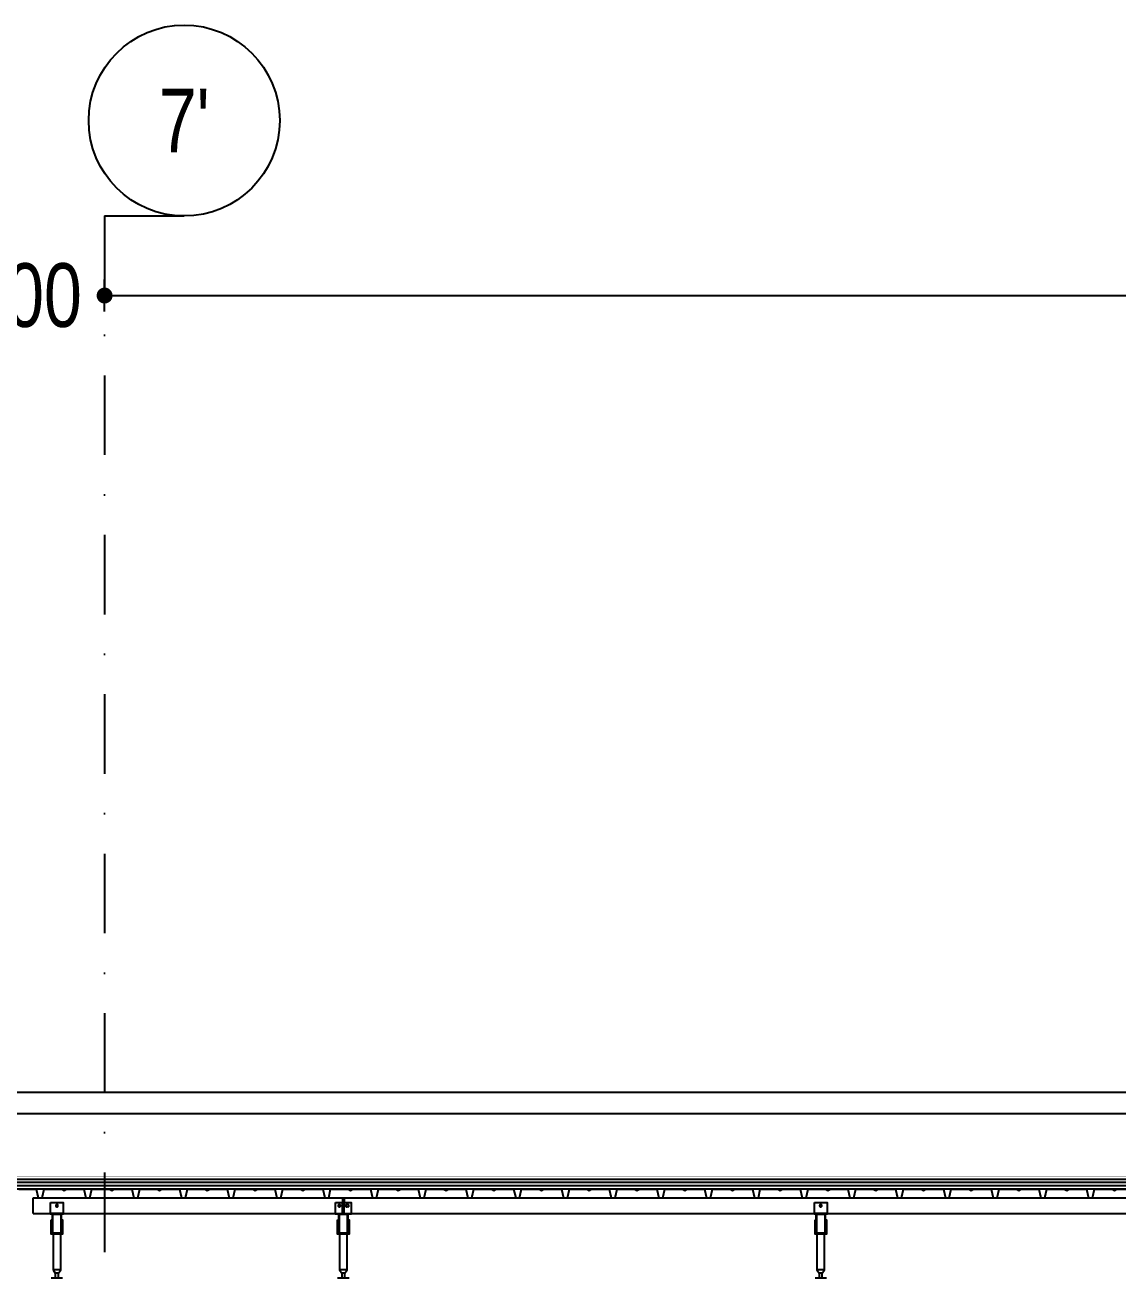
# Model space of a CAD drawing. Header units: centimetres. Extents: x 26569 to 160723, y -3143 to 14565.
# Drawn here: x 36701.7 to 37045.1, y 6345.9 to 6739.6 of the extents above; entities that cross this region are included whole.
import ezdxf
from ezdxf.enums import TextEntityAlignment as Align

# ---------------------------------------------------------------- set-up
doc = ezdxf.new("R2010")
doc.units = ezdxf.units.CM
doc.header["$LTSCALE"] = 100
doc.linetypes.add('DASHDOT2', pattern=[0.5, 0.25, -0.125, 0, -0.125])
doc.linetypes.add('HIDDEN', pattern=[9.525, 6.35, -3.175])
for name, color, linetype in [('A-ANNO-DIMS', 187, 'Continuous'), ('A-ANNO-GRID', 155, 'DASHDOT2'), ('A-ELEV-02', 253, 'Continuous'), ('A-ELEV-04', 250, 'Continuous'), ('A-WALL-INSL', 249, 'Continuous'), ('A-WALL-SNWPNL', 200, 'Continuous'), ('S-STEL', 3, 'Continuous')]:
    doc.layers.add(name, color=color, linetype=linetype)
doc.styles.add('Fields_100', font='act_simplex.shx', dxfattribs={"width": 0.8, "height": 20})
doc.linetypes.add('BATTING', pattern='A,0.00254,-2.54,[134,ltypeshp.shx,S=2.54,R=0,X=-2.54,Y=0],-5.08,[134,ltypeshp.shx,S=2.54,R=180,X=2.54,Y=0],-2.54', length=10.16254)
doc.dimstyles.new('FIELDS_100', dxfattribs={"dimscale": 0, "dimtxt": 20, "dimasz": 5, "dimexe": 5, "dimexo": 5, "dimgap": 5, "dimtad": 0, "dimdec": 0, "dimzin": 0, "dimdsep": 46, "dimtxsty": 'Fields_100', "dimblk": 'DOT', "dimcen": 0.09, "dimclrt": 50, "dimadec": 0, "dimazin": 0, "dimtfac": 1, "dimtdec": 0, "dimtix": 1, "dimtofl": 0, "dimtmove": 1, "dimatfit": 3, "dimfxl": 5, "dimfxlon": 1, "dimtolj": 1, "dimtzin": 0, "dimarcsym": 0})

# ---------------------------------------------------------------- blocks, each defined once
blk = doc.blocks.new('_Dot')
at = {"color": 0, "linetype": 'ByBlock', "lineweight": -2}
blk.add_line((-0.5, 0), (-1, 0), dxfattribs=at)
at = {"color": 0, "linetype": 'ByBlock', "const_width": 0.5}
blk.add_lwpolyline([(-0.25, 0, 1), (0.25, 0, 1)], format="xyb", close=True, dxfattribs=at)
blk = doc.blocks.new('*D695')
at = {"layer": 'A-ANNO-DIMS', "color": 0, "lineweight": -2, "transparency": 16777216}
for p, q in [((36726.73, 6649.56), (36726.73, 6659.56)), ((37626.73, 6649.56), (37626.73, 6659.56)), ((36731.73, 6654.56), (37145.07, 6654.56)), ((37621.73, 6654.56), (37208.4, 6654.56))]:
    blk.add_line(p, q, dxfattribs=at)
at = {"layer": 'DEFPOINTS', "color": 0, "transparency": 16777216}
for p in [(37626.73, 6654.56), (36726.73, 6232.06), (37626.73, 6232.06)]:
    blk.add_point(p, dxfattribs=at)
at = {"layer": 'A-ANNO-DIMS', "color": 0, "lineweight": -2, "transparency": 16777216, "xscale": 5, "yscale": 5, "zscale": 5, "rotation": 180}
blk.add_blockref('_Dot', (36726.73, 6654.56), dxfattribs=at)
at = {"layer": 'A-ANNO-DIMS', "color": 0, "lineweight": -2, "transparency": 16777216, "xscale": 5, "yscale": 5, "zscale": 5}
blk.add_blockref('_Dot', (37626.73, 6654.56), dxfattribs=at)
at = {"layer": 'A-ANNO-DIMS', "color": 50, "transparency": 16777216, "insert": (37176.73, 6654.56), "char_height": 20, "attachment_point": 5, "style": 'Fields_100'}
blk.add_mtext('\\A1;1800', dxfattribs=at)
blk = doc.blocks.new('*D700')
at = {"layer": 'A-ANNO-DIMS', "color": 0, "lineweight": -2, "transparency": 16777216}
for p, q in [((36676.73, 6649.56), (36676.73, 6659.56)), ((36726.73, 6649.56), (36726.73, 6659.56)), ((36671.73, 6654.56), (36666.73, 6654.56)), ((36731.73, 6654.56), (36736.73, 6654.56))]:
    blk.add_line(p, q, dxfattribs=at)
at = {"layer": 'DEFPOINTS', "color": 0, "transparency": 16777216}
for p in [(36726.73, 6654.56), (36676.73, 6232.06), (36726.73, 6232.06)]:
    blk.add_point(p, dxfattribs=at)
at = {"layer": 'A-ANNO-DIMS', "color": 0, "lineweight": -2, "transparency": 16777216, "xscale": 5, "yscale": 5, "zscale": 5}
blk.add_blockref('_Dot', (36676.73, 6654.56), dxfattribs=at)
at = {"layer": 'A-ANNO-DIMS', "color": 0, "lineweight": -2, "transparency": 16777216, "xscale": 5, "yscale": 5, "zscale": 5, "rotation": 180}
blk.add_blockref('_Dot', (36726.73, 6654.56), dxfattribs=at)
at = {"layer": 'A-ANNO-DIMS', "color": 50, "transparency": 16777216, "insert": (36701.73, 6654.56), "char_height": 20, "attachment_point": 5, "style": 'Fields_100'}
blk.add_mtext('\\A1;100', dxfattribs=at)

msp = doc.modelspace()

# ---------------------------------------------------------------- linework, layer by layer
at = {"layer": 'A-ANNO-GRID', "linetype": 'Continuous', "ltscale": 10}
msp.add_line((36726.73, 6679.56), (36751.73, 6679.56), dxfattribs=at)
at = {"layer": 'A-ANNO-GRID'}
msp.add_lwpolyline([(36726.73, 6679.56), (36726.73, 5813.01)], dxfattribs=at)
at = {"layer": 'A-ANNO-GRID', "linetype": 'Continuous', "ltscale": 10}
msp.add_circle((36751.73, 6709.56), 30, dxfattribs=at)
at = {"layer": 'A-ELEV-02'}
for points in [[(36704.23, 6366.06), (36704.23, 6371.06)], [(36704.23, 6371.06), (41237.98, 6371.06)], [(36801.48, 6371.06), (36801.48, 6369.56)], [(36801.98, 6371.06), (36801.98, 6369.56)], [(36704.23, 6366.06), (41237.98, 6366.06)], [(36713.73, 6366.06), (36709.73, 6366.06)], [(36799.23, 6366.06), (36804.23, 6366.06)], [(36802.83, 6368.91), (36802.83, 6368.91), (36802.82, 6368.91), (36802.81, 6368.91), (36802.8, 6368.91), (36802.79, 6368.91), (36802.79, 6368.91), (36802.78, 6368.91), (36802.77, 6368.91), (36802.76, 6368.9), (36802.75, 6368.9), (36802.75, 6368.9), (36802.74, 6368.9), (36802.73, 6368.9), (36802.72, 6368.89), (36802.71, 6368.89), (36802.71, 6368.89), (36802.7, 6368.88), (36802.69, 6368.88), (36802.68, 6368.88), (36802.67, 6368.87), (36802.67, 6368.87), (36802.66, 6368.86), (36802.65, 6368.86), (36802.64, 6368.86), (36802.64, 6368.85), (36802.63, 6368.84), (36802.62, 6368.84), (36802.61, 6368.83), (36802.61, 6368.83), (36802.6, 6368.82), (36802.59, 6368.82), (36802.59, 6368.81), (36802.58, 6368.8), (36802.57, 6368.8), (36802.57, 6368.79), (36802.56, 6368.78), (36802.56, 6368.78), (36802.55, 6368.77), (36802.55, 6368.76), (36802.54, 6368.75), (36802.54, 6368.75), (36802.53, 6368.74), (36802.53, 6368.73), (36802.52, 6368.72), (36802.52, 6368.72), (36802.52, 6368.71), (36802.51, 6368.7), (36802.51, 6368.69), (36802.51, 6368.68), (36802.5, 6368.67), (36802.5, 6368.67), (36802.5, 6368.66), (36802.5, 6368.65), (36802.49, 6368.64), (36802.49, 6368.63), (36802.49, 6368.63), (36802.49, 6368.62), (36802.49, 6368.61), (36802.49, 6368.6), (36802.49, 6368.59), (36802.49, 6368.59), (36802.48, 6368.58), (36802.48, 6368.57), (36802.48, 6368.56), (36802.48, 6368.55), (36802.48, 6368.55), (36802.49, 6368.54), (36802.49, 6368.53), (36802.49, 6368.52), (36802.49, 6368.51), (36802.49, 6368.51), (36802.49, 6368.5), (36802.49, 6368.49), (36802.49, 6368.48), (36802.5, 6368.47), (36802.5, 6368.47), (36802.5, 6368.46), (36802.5, 6368.45), (36802.51, 6368.44), (36802.51, 6368.43), (36802.51, 6368.43), (36802.52, 6368.42), (36802.52, 6368.41), (36802.52, 6368.4), (36802.53, 6368.39), (36802.53, 6368.39), (36802.54, 6368.38), (36802.54, 6368.37), (36802.55, 6368.36), (36802.55, 6368.36), (36802.56, 6368.35), (36802.56, 6368.34), (36802.57, 6368.33), (36802.57, 6368.33), (36802.58, 6368.32), (36802.59, 6368.31), (36802.59, 6368.31), (36802.6, 6368.3), (36802.61, 6368.3), (36802.61, 6368.29), (36802.62, 6368.28), (36802.63, 6368.28), (36802.64, 6368.27), (36802.64, 6368.27), (36802.65, 6368.26), (36802.66, 6368.26), (36802.67, 6368.26), (36802.67, 6368.25), (36802.68, 6368.25), (36802.69, 6368.24), (36802.7, 6368.24), (36802.71, 6368.24), (36802.71, 6368.23), (36802.72, 6368.23), (36802.73, 6368.23), (36802.74, 6368.23), (36802.75, 6368.22), (36802.75, 6368.22), (36802.76, 6368.22), (36802.77, 6368.22), (36802.78, 6368.22), (36802.79, 6368.22), (36802.79, 6368.21), (36802.8, 6368.21), (36802.81, 6368.21), (36802.82, 6368.21), (36802.83, 6368.21), (36802.83, 6368.21)], [(36803.13, 6368.91), (36802.83, 6368.91)], [(36803.13, 6368.21), (36802.83, 6368.21)], [(36803.13, 6368.21), (36803.14, 6368.21), (36803.15, 6368.21), (36803.16, 6368.21), (36803.17, 6368.21), (36803.17, 6368.21), (36803.18, 6368.22), (36803.19, 6368.22), (36803.2, 6368.22), (36803.21, 6368.22), (36803.21, 6368.22), (36803.22, 6368.22), (36803.23, 6368.23), (36803.24, 6368.23), (36803.25, 6368.23), (36803.26, 6368.23), (36803.26, 6368.24), (36803.27, 6368.24), (36803.28, 6368.24), (36803.29, 6368.25), (36803.3, 6368.25), (36803.3, 6368.26), (36803.31, 6368.26), (36803.32, 6368.26), (36803.33, 6368.27), (36803.33, 6368.27), (36803.34, 6368.28), (36803.35, 6368.28), (36803.35, 6368.29), (36803.36, 6368.3), (36803.37, 6368.3), (36803.38, 6368.31), (36803.38, 6368.31), (36803.39, 6368.32), (36803.39, 6368.33), (36803.4, 6368.33), (36803.41, 6368.34), (36803.41, 6368.35), (36803.42, 6368.36), (36803.42, 6368.36), (36803.43, 6368.37), (36803.43, 6368.38), (36803.44, 6368.39), (36803.44, 6368.39), (36803.45, 6368.4), (36803.45, 6368.41), (36803.45, 6368.42), (36803.46, 6368.43), (36803.46, 6368.43), (36803.46, 6368.44), (36803.47, 6368.45), (36803.47, 6368.46), (36803.47, 6368.47), (36803.47, 6368.47), (36803.48, 6368.48), (36803.48, 6368.49), (36803.48, 6368.5), (36803.48, 6368.51), (36803.48, 6368.51), (36803.48, 6368.52), (36803.48, 6368.53), (36803.48, 6368.54), (36803.48, 6368.55), (36803.48, 6368.55), (36803.48, 6368.56), (36803.48, 6368.57), (36803.48, 6368.58), (36803.48, 6368.59), (36803.48, 6368.59), (36803.48, 6368.6), (36803.48, 6368.61), (36803.48, 6368.62), (36803.48, 6368.63), (36803.48, 6368.63), (36803.48, 6368.64), (36803.47, 6368.65), (36803.47, 6368.66), (36803.47, 6368.67), (36803.47, 6368.67), (36803.46, 6368.68), (36803.46, 6368.69), (36803.46, 6368.7), (36803.45, 6368.71), (36803.45, 6368.72), (36803.45, 6368.72), (36803.44, 6368.73), (36803.44, 6368.74), (36803.43, 6368.75), (36803.43, 6368.75), (36803.42, 6368.76), (36803.42, 6368.77), (36803.41, 6368.78), (36803.41, 6368.78), (36803.4, 6368.79), (36803.39, 6368.8), (36803.39, 6368.8), (36803.38, 6368.81), (36803.38, 6368.82), (36803.37, 6368.82), (36803.36, 6368.83), (36803.35, 6368.83), (36803.35, 6368.84), (36803.34, 6368.84), (36803.33, 6368.85), (36803.33, 6368.86), (36803.32, 6368.86), (36803.31, 6368.86), (36803.3, 6368.87), (36803.3, 6368.87), (36803.29, 6368.88), (36803.28, 6368.88), (36803.27, 6368.88), (36803.26, 6368.89), (36803.26, 6368.89), (36803.25, 6368.89), (36803.24, 6368.9), (36803.23, 6368.9), (36803.22, 6368.9), (36803.21, 6368.9), (36803.21, 6368.9), (36803.2, 6368.91), (36803.19, 6368.91), (36803.18, 6368.91), (36803.17, 6368.91), (36803.17, 6368.91), (36803.16, 6368.91), (36803.15, 6368.91), (36803.14, 6368.91), (36803.13, 6368.91)], [(36953.73, 6366.06), (36949.73, 6366.06)], [(36709.93, 6363.26), (36710.18, 6363.26)], [(36709.93, 6362.56), (36710.18, 6362.56)], [(36713.28, 6363.26), (36713.53, 6363.26)], [(36713.28, 6362.56), (36713.53, 6362.56)], [(36799.93, 6363.26), (36800.18, 6363.26)], [(36799.93, 6362.56), (36800.18, 6362.56)], [(36803.28, 6363.26), (36803.53, 6363.26)], [(36803.28, 6362.56), (36803.53, 6362.56)], [(36949.93, 6363.26), (36950.18, 6363.26)], [(36949.93, 6362.56), (36950.18, 6362.56)], [(36953.28, 6363.26), (36953.53, 6363.26)], [(36953.28, 6362.56), (36953.53, 6362.56)], [(36710.53, 6359.66), (36710.53, 6348.36), (36711.23, 6347.36), (36711.23, 6345.86)], [(36712.23, 6345.86), (36712.23, 6347.36), (36712.94, 6348.36), (36712.94, 6359.66)], [(36800.53, 6359.66), (36800.53, 6348.36), (36801.23, 6347.36), (36801.23, 6345.86)], [(36802.23, 6345.86), (36802.23, 6347.36), (36802.94, 6348.36), (36802.94, 6359.66)], [(36950.53, 6359.66), (36950.53, 6348.36), (36951.23, 6347.36), (36951.23, 6345.86)], [(36952.23, 6345.86), (36952.23, 6347.36), (36952.94, 6348.36), (36952.94, 6359.66)], [(36712.94, 6348.36), (36710.53, 6348.36)], [(36712.23, 6347.36), (36711.23, 6347.36)], [(36802.94, 6348.36), (36800.53, 6348.36)], [(36802.23, 6347.36), (36801.23, 6347.36)], [(36952.94, 6348.36), (36950.53, 6348.36)], [(36952.23, 6347.36), (36951.23, 6347.36)], [(36709.93, 6345.86), (36713.53, 6345.86)], [(36799.93, 6345.86), (36803.53, 6345.86)], [(36949.93, 6345.86), (36953.53, 6345.86)]]:
    msp.add_lwpolyline(points, dxfattribs=at)
for points in [[(36709.73, 6369.56), (36713.73, 6369.56), (36713.73, 6365.91), (36709.73, 6365.91)], [(36712.08, 6368.56), (36712.08, 6368.57), (36712.08, 6368.58), (36712.08, 6368.59), (36712.08, 6368.59), (36712.08, 6368.6), (36712.08, 6368.61), (36712.08, 6368.62), (36712.08, 6368.63), (36712.08, 6368.63), (36712.08, 6368.64), (36712.07, 6368.65), (36712.07, 6368.66), (36712.07, 6368.67), (36712.07, 6368.67), (36712.06, 6368.68), (36712.06, 6368.69), (36712.06, 6368.7), (36712.05, 6368.71), (36712.05, 6368.72), (36712.05, 6368.72), (36712.04, 6368.73), (36712.04, 6368.74), (36712.03, 6368.75), (36712.03, 6368.75), (36712.02, 6368.76), (36712.02, 6368.77), (36712.01, 6368.78), (36712.01, 6368.78), (36712, 6368.79), (36711.99, 6368.8), (36711.99, 6368.8), (36711.98, 6368.81), (36711.98, 6368.82), (36711.97, 6368.82), (36711.96, 6368.83), (36711.95, 6368.83), (36711.95, 6368.84), (36711.94, 6368.84), (36711.93, 6368.85), (36711.93, 6368.86), (36711.92, 6368.86), (36711.91, 6368.86), (36711.9, 6368.87), (36711.9, 6368.87), (36711.89, 6368.88), (36711.88, 6368.88), (36711.87, 6368.88), (36711.86, 6368.89), (36711.86, 6368.89), (36711.85, 6368.89), (36711.84, 6368.9), (36711.83, 6368.9), (36711.82, 6368.9), (36711.81, 6368.9), (36711.81, 6368.9), (36711.8, 6368.91), (36711.79, 6368.91), (36711.78, 6368.91), (36711.77, 6368.91), (36711.77, 6368.91), (36711.76, 6368.91), (36711.75, 6368.91), (36711.74, 6368.91), (36711.73, 6368.91), (36711.73, 6368.91), (36711.72, 6368.91), (36711.71, 6368.91), (36711.7, 6368.91), (36711.69, 6368.91), (36711.69, 6368.91), (36711.68, 6368.91), (36711.67, 6368.91), (36711.66, 6368.9), (36711.65, 6368.9), (36711.65, 6368.9), (36711.64, 6368.9), (36711.63, 6368.9), (36711.62, 6368.89), (36711.61, 6368.89), (36711.61, 6368.89), (36711.6, 6368.88), (36711.59, 6368.88), (36711.58, 6368.88), (36711.57, 6368.87), (36711.57, 6368.87), (36711.56, 6368.86), (36711.55, 6368.86), (36711.54, 6368.86), (36711.54, 6368.85), (36711.53, 6368.84), (36711.52, 6368.84), (36711.51, 6368.83), (36711.51, 6368.83), (36711.5, 6368.82), (36711.49, 6368.82), (36711.49, 6368.81), (36711.48, 6368.8), (36711.47, 6368.8), (36711.47, 6368.79), (36711.46, 6368.78), (36711.46, 6368.78), (36711.45, 6368.77), (36711.45, 6368.76), (36711.44, 6368.75), (36711.44, 6368.75), (36711.43, 6368.74), (36711.43, 6368.73), (36711.42, 6368.72), (36711.42, 6368.72), (36711.42, 6368.71), (36711.41, 6368.7), (36711.41, 6368.69), (36711.41, 6368.68), (36711.4, 6368.67), (36711.4, 6368.67), (36711.4, 6368.66), (36711.4, 6368.65), (36711.39, 6368.64), (36711.39, 6368.63), (36711.39, 6368.63), (36711.39, 6368.62), (36711.39, 6368.61), (36711.39, 6368.6), (36711.39, 6368.59), (36711.39, 6368.59), (36711.38, 6368.58), (36711.38, 6368.57), (36711.38, 6368.56), (36711.38, 6368.55), (36711.38, 6368.55), (36711.39, 6368.54), (36711.39, 6368.53), (36711.39, 6368.52), (36711.39, 6368.51), (36711.39, 6368.51), (36711.39, 6368.5), (36711.39, 6368.49), (36711.39, 6368.48), (36711.4, 6368.47), (36711.4, 6368.47), (36711.4, 6368.46), (36711.4, 6368.45), (36711.41, 6368.44), (36711.41, 6368.43), (36711.41, 6368.43), (36711.42, 6368.42), (36711.42, 6368.41), (36711.42, 6368.4), (36711.43, 6368.39), (36711.43, 6368.39), (36711.44, 6368.38), (36711.44, 6368.37), (36711.45, 6368.36), (36711.45, 6368.36), (36711.46, 6368.35), (36711.46, 6368.34), (36711.47, 6368.33), (36711.47, 6368.33), (36711.48, 6368.32), (36711.49, 6368.31), (36711.49, 6368.31), (36711.5, 6368.3), (36711.51, 6368.3), (36711.51, 6368.29), (36711.52, 6368.28), (36711.53, 6368.28), (36711.54, 6368.27), (36711.54, 6368.27), (36711.55, 6368.26), (36711.56, 6368.26), (36711.57, 6368.26), (36711.57, 6368.25), (36711.58, 6368.25), (36711.59, 6368.24), (36711.6, 6368.24), (36711.61, 6368.24), (36711.61, 6368.23), (36711.62, 6368.23), (36711.63, 6368.23), (36711.64, 6368.23), (36711.65, 6368.22), (36711.65, 6368.22), (36711.66, 6368.22), (36711.67, 6368.22), (36711.68, 6368.22), (36711.69, 6368.22), (36711.69, 6368.21), (36711.7, 6368.21), (36711.71, 6368.21), (36711.72, 6368.21), (36711.73, 6368.21), (36711.73, 6368.21), (36711.74, 6368.21), (36711.75, 6368.21), (36711.76, 6368.21), (36711.77, 6368.21), (36711.77, 6368.21), (36711.78, 6368.22), (36711.79, 6368.22), (36711.8, 6368.22), (36711.81, 6368.22), (36711.81, 6368.22), (36711.82, 6368.22), (36711.83, 6368.23), (36711.84, 6368.23), (36711.85, 6368.23), (36711.86, 6368.23), (36711.86, 6368.24), (36711.87, 6368.24), (36711.88, 6368.24), (36711.89, 6368.25), (36711.9, 6368.25), (36711.9, 6368.26), (36711.91, 6368.26), (36711.92, 6368.26), (36711.93, 6368.27), (36711.93, 6368.27), (36711.94, 6368.28), (36711.95, 6368.28), (36711.95, 6368.29), (36711.96, 6368.3), (36711.97, 6368.3), (36711.98, 6368.31), (36711.98, 6368.31), (36711.99, 6368.32), (36711.99, 6368.33), (36712, 6368.33), (36712.01, 6368.34), (36712.01, 6368.35), (36712.02, 6368.36), (36712.02, 6368.36), (36712.03, 6368.37), (36712.03, 6368.38), (36712.04, 6368.39), (36712.04, 6368.39), (36712.05, 6368.4), (36712.05, 6368.41), (36712.05, 6368.42), (36712.06, 6368.43), (36712.06, 6368.43), (36712.06, 6368.44), (36712.07, 6368.45), (36712.07, 6368.46), (36712.07, 6368.47), (36712.07, 6368.47), (36712.08, 6368.48), (36712.08, 6368.49), (36712.08, 6368.5), (36712.08, 6368.51), (36712.08, 6368.51), (36712.08, 6368.52), (36712.08, 6368.53), (36712.08, 6368.54), (36712.08, 6368.55), (36712.08, 6368.55)], [(36799.23, 6369.56), (36804.23, 6369.56), (36804.23, 6365.91), (36799.23, 6365.91)], [(36800.83, 6368.56), (36800.83, 6368.57), (36800.83, 6368.58), (36800.83, 6368.59), (36800.83, 6368.59), (36800.83, 6368.6), (36800.83, 6368.61), (36800.83, 6368.62), (36800.83, 6368.63), (36800.83, 6368.63), (36800.83, 6368.64), (36800.82, 6368.65), (36800.82, 6368.66), (36800.82, 6368.67), (36800.82, 6368.67), (36800.81, 6368.68), (36800.81, 6368.69), (36800.81, 6368.7), (36800.8, 6368.71), (36800.8, 6368.72), (36800.8, 6368.72), (36800.79, 6368.73), (36800.79, 6368.74), (36800.78, 6368.75), (36800.78, 6368.75), (36800.77, 6368.76), (36800.77, 6368.77), (36800.76, 6368.78), (36800.76, 6368.78), (36800.75, 6368.79), (36800.74, 6368.8), (36800.74, 6368.8), (36800.73, 6368.81), (36800.73, 6368.82), (36800.72, 6368.82), (36800.71, 6368.83), (36800.7, 6368.83), (36800.7, 6368.84), (36800.69, 6368.84), (36800.68, 6368.85), (36800.68, 6368.86), (36800.67, 6368.86), (36800.66, 6368.86), (36800.65, 6368.87), (36800.65, 6368.87), (36800.64, 6368.88), (36800.63, 6368.88), (36800.62, 6368.88), (36800.61, 6368.89), (36800.61, 6368.89), (36800.6, 6368.89), (36800.59, 6368.9), (36800.58, 6368.9), (36800.57, 6368.9), (36800.56, 6368.9), (36800.56, 6368.9), (36800.55, 6368.91), (36800.54, 6368.91), (36800.53, 6368.91), (36800.52, 6368.91), (36800.52, 6368.91), (36800.51, 6368.91), (36800.5, 6368.91), (36800.49, 6368.91), (36800.48, 6368.91), (36800.48, 6368.91), (36800.47, 6368.91), (36800.46, 6368.91), (36800.45, 6368.91), (36800.44, 6368.91), (36800.44, 6368.91), (36800.43, 6368.91), (36800.42, 6368.91), (36800.41, 6368.9), (36800.4, 6368.9), (36800.4, 6368.9), (36800.39, 6368.9), (36800.38, 6368.9), (36800.37, 6368.89), (36800.36, 6368.89), (36800.36, 6368.89), (36800.35, 6368.88), (36800.34, 6368.88), (36800.33, 6368.88), (36800.32, 6368.87), (36800.32, 6368.87), (36800.31, 6368.86), (36800.3, 6368.86), (36800.29, 6368.86), (36800.29, 6368.85), (36800.28, 6368.84), (36800.27, 6368.84), (36800.26, 6368.83), (36800.26, 6368.83), (36800.25, 6368.82), (36800.24, 6368.82), (36800.24, 6368.81), (36800.23, 6368.8), (36800.22, 6368.8), (36800.22, 6368.79), (36800.21, 6368.78), (36800.21, 6368.78), (36800.2, 6368.77), (36800.2, 6368.76), (36800.19, 6368.75), (36800.19, 6368.75), (36800.18, 6368.74), (36800.18, 6368.73), (36800.17, 6368.72), (36800.17, 6368.72), (36800.17, 6368.71), (36800.16, 6368.7), (36800.16, 6368.69), (36800.16, 6368.68), (36800.15, 6368.67), (36800.15, 6368.67), (36800.15, 6368.66), (36800.15, 6368.65), (36800.14, 6368.64), (36800.14, 6368.63), (36800.14, 6368.63), (36800.14, 6368.62), (36800.14, 6368.61), (36800.14, 6368.6), (36800.14, 6368.59), (36800.14, 6368.59), (36800.13, 6368.58), (36800.13, 6368.57), (36800.13, 6368.56), (36800.13, 6368.55), (36800.13, 6368.55), (36800.14, 6368.54), (36800.14, 6368.53), (36800.14, 6368.52), (36800.14, 6368.51), (36800.14, 6368.51), (36800.14, 6368.5), (36800.14, 6368.49), (36800.14, 6368.48), (36800.15, 6368.47), (36800.15, 6368.47), (36800.15, 6368.46), (36800.15, 6368.45), (36800.16, 6368.44), (36800.16, 6368.43), (36800.16, 6368.43), (36800.17, 6368.42), (36800.17, 6368.41), (36800.17, 6368.4), (36800.18, 6368.39), (36800.18, 6368.39), (36800.19, 6368.38), (36800.19, 6368.37), (36800.2, 6368.36), (36800.2, 6368.36), (36800.21, 6368.35), (36800.21, 6368.34), (36800.22, 6368.33), (36800.22, 6368.33), (36800.23, 6368.32), (36800.24, 6368.31), (36800.24, 6368.31), (36800.25, 6368.3), (36800.26, 6368.3), (36800.26, 6368.29), (36800.27, 6368.28), (36800.28, 6368.28), (36800.29, 6368.27), (36800.29, 6368.27), (36800.3, 6368.26), (36800.31, 6368.26), (36800.32, 6368.26), (36800.32, 6368.25), (36800.33, 6368.25), (36800.34, 6368.24), (36800.35, 6368.24), (36800.36, 6368.24), (36800.36, 6368.23), (36800.37, 6368.23), (36800.38, 6368.23), (36800.39, 6368.23), (36800.4, 6368.22), (36800.4, 6368.22), (36800.41, 6368.22), (36800.42, 6368.22), (36800.43, 6368.22), (36800.44, 6368.22), (36800.44, 6368.21), (36800.45, 6368.21), (36800.46, 6368.21), (36800.47, 6368.21), (36800.48, 6368.21), (36800.48, 6368.21), (36800.49, 6368.21), (36800.5, 6368.21), (36800.51, 6368.21), (36800.52, 6368.21), (36800.52, 6368.21), (36800.53, 6368.22), (36800.54, 6368.22), (36800.55, 6368.22), (36800.56, 6368.22), (36800.56, 6368.22), (36800.57, 6368.22), (36800.58, 6368.23), (36800.59, 6368.23), (36800.6, 6368.23), (36800.61, 6368.23), (36800.61, 6368.24), (36800.62, 6368.24), (36800.63, 6368.24), (36800.64, 6368.25), (36800.65, 6368.25), (36800.65, 6368.26), (36800.66, 6368.26), (36800.67, 6368.26), (36800.68, 6368.27), (36800.68, 6368.27), (36800.69, 6368.28), (36800.7, 6368.28), (36800.7, 6368.29), (36800.71, 6368.3), (36800.72, 6368.3), (36800.73, 6368.31), (36800.73, 6368.31), (36800.74, 6368.32), (36800.74, 6368.33), (36800.75, 6368.33), (36800.76, 6368.34), (36800.76, 6368.35), (36800.77, 6368.36), (36800.77, 6368.36), (36800.78, 6368.37), (36800.78, 6368.38), (36800.79, 6368.39), (36800.79, 6368.39), (36800.8, 6368.4), (36800.8, 6368.41), (36800.8, 6368.42), (36800.81, 6368.43), (36800.81, 6368.43), (36800.81, 6368.44), (36800.82, 6368.45), (36800.82, 6368.46), (36800.82, 6368.47), (36800.82, 6368.47), (36800.83, 6368.48), (36800.83, 6368.49), (36800.83, 6368.5), (36800.83, 6368.51), (36800.83, 6368.51), (36800.83, 6368.52), (36800.83, 6368.53), (36800.83, 6368.54), (36800.83, 6368.55), (36800.83, 6368.55)], [(36949.73, 6369.56), (36953.73, 6369.56), (36953.73, 6365.91), (36949.73, 6365.91)], [(36952.08, 6368.56), (36952.08, 6368.57), (36952.08, 6368.58), (36952.08, 6368.59), (36952.08, 6368.59), (36952.08, 6368.6), (36952.08, 6368.61), (36952.08, 6368.62), (36952.08, 6368.63), (36952.08, 6368.63), (36952.08, 6368.64), (36952.07, 6368.65), (36952.07, 6368.66), (36952.07, 6368.67), (36952.07, 6368.67), (36952.06, 6368.68), (36952.06, 6368.69), (36952.06, 6368.7), (36952.05, 6368.71), (36952.05, 6368.72), (36952.05, 6368.72), (36952.04, 6368.73), (36952.04, 6368.74), (36952.03, 6368.75), (36952.03, 6368.75), (36952.02, 6368.76), (36952.02, 6368.77), (36952.01, 6368.78), (36952.01, 6368.78), (36952, 6368.79), (36951.99, 6368.8), (36951.99, 6368.8), (36951.98, 6368.81), (36951.98, 6368.82), (36951.97, 6368.82), (36951.96, 6368.83), (36951.95, 6368.83), (36951.95, 6368.84), (36951.94, 6368.84), (36951.93, 6368.85), (36951.93, 6368.86), (36951.92, 6368.86), (36951.91, 6368.86), (36951.9, 6368.87), (36951.9, 6368.87), (36951.89, 6368.88), (36951.88, 6368.88), (36951.87, 6368.88), (36951.86, 6368.89), (36951.86, 6368.89), (36951.85, 6368.89), (36951.84, 6368.9), (36951.83, 6368.9), (36951.82, 6368.9), (36951.81, 6368.9), (36951.81, 6368.9), (36951.8, 6368.91), (36951.79, 6368.91), (36951.78, 6368.91), (36951.77, 6368.91), (36951.77, 6368.91), (36951.76, 6368.91), (36951.75, 6368.91), (36951.74, 6368.91), (36951.73, 6368.91), (36951.73, 6368.91), (36951.72, 6368.91), (36951.71, 6368.91), (36951.7, 6368.91), (36951.69, 6368.91), (36951.69, 6368.91), (36951.68, 6368.91), (36951.67, 6368.91), (36951.66, 6368.9), (36951.65, 6368.9), (36951.65, 6368.9), (36951.64, 6368.9), (36951.63, 6368.9), (36951.62, 6368.89), (36951.61, 6368.89), (36951.61, 6368.89), (36951.6, 6368.88), (36951.59, 6368.88), (36951.58, 6368.88), (36951.57, 6368.87), (36951.57, 6368.87), (36951.56, 6368.86), (36951.55, 6368.86), (36951.54, 6368.86), (36951.54, 6368.85), (36951.53, 6368.84), (36951.52, 6368.84), (36951.51, 6368.83), (36951.51, 6368.83), (36951.5, 6368.82), (36951.49, 6368.82), (36951.49, 6368.81), (36951.48, 6368.8), (36951.47, 6368.8), (36951.47, 6368.79), (36951.46, 6368.78), (36951.46, 6368.78), (36951.45, 6368.77), (36951.45, 6368.76), (36951.44, 6368.75), (36951.44, 6368.75), (36951.43, 6368.74), (36951.43, 6368.73), (36951.42, 6368.72), (36951.42, 6368.72), (36951.42, 6368.71), (36951.41, 6368.7), (36951.41, 6368.69), (36951.41, 6368.68), (36951.4, 6368.67), (36951.4, 6368.67), (36951.4, 6368.66), (36951.4, 6368.65), (36951.39, 6368.64), (36951.39, 6368.63), (36951.39, 6368.63), (36951.39, 6368.62), (36951.39, 6368.61), (36951.39, 6368.6), (36951.39, 6368.59), (36951.39, 6368.59), (36951.38, 6368.58), (36951.38, 6368.57), (36951.38, 6368.56), (36951.38, 6368.55), (36951.38, 6368.55), (36951.39, 6368.54), (36951.39, 6368.53), (36951.39, 6368.52), (36951.39, 6368.51), (36951.39, 6368.51), (36951.39, 6368.5), (36951.39, 6368.49), (36951.39, 6368.48), (36951.4, 6368.47), (36951.4, 6368.47), (36951.4, 6368.46), (36951.4, 6368.45), (36951.41, 6368.44), (36951.41, 6368.43), (36951.41, 6368.43), (36951.42, 6368.42), (36951.42, 6368.41), (36951.42, 6368.4), (36951.43, 6368.39), (36951.43, 6368.39), (36951.44, 6368.38), (36951.44, 6368.37), (36951.45, 6368.36), (36951.45, 6368.36), (36951.46, 6368.35), (36951.46, 6368.34), (36951.47, 6368.33), (36951.47, 6368.33), (36951.48, 6368.32), (36951.49, 6368.31), (36951.49, 6368.31), (36951.5, 6368.3), (36951.51, 6368.3), (36951.51, 6368.29), (36951.52, 6368.28), (36951.53, 6368.28), (36951.54, 6368.27), (36951.54, 6368.27), (36951.55, 6368.26), (36951.56, 6368.26), (36951.57, 6368.26), (36951.57, 6368.25), (36951.58, 6368.25), (36951.59, 6368.24), (36951.6, 6368.24), (36951.61, 6368.24), (36951.61, 6368.23), (36951.62, 6368.23), (36951.63, 6368.23), (36951.64, 6368.23), (36951.65, 6368.22), (36951.65, 6368.22), (36951.66, 6368.22), (36951.67, 6368.22), (36951.68, 6368.22), (36951.69, 6368.22), (36951.69, 6368.21), (36951.7, 6368.21), (36951.71, 6368.21), (36951.72, 6368.21), (36951.73, 6368.21), (36951.73, 6368.21), (36951.74, 6368.21), (36951.75, 6368.21), (36951.76, 6368.21), (36951.77, 6368.21), (36951.77, 6368.21), (36951.78, 6368.22), (36951.79, 6368.22), (36951.8, 6368.22), (36951.81, 6368.22), (36951.81, 6368.22), (36951.82, 6368.22), (36951.83, 6368.23), (36951.84, 6368.23), (36951.85, 6368.23), (36951.86, 6368.23), (36951.86, 6368.24), (36951.87, 6368.24), (36951.88, 6368.24), (36951.89, 6368.25), (36951.9, 6368.25), (36951.9, 6368.26), (36951.91, 6368.26), (36951.92, 6368.26), (36951.93, 6368.27), (36951.93, 6368.27), (36951.94, 6368.28), (36951.95, 6368.28), (36951.95, 6368.29), (36951.96, 6368.3), (36951.97, 6368.3), (36951.98, 6368.31), (36951.98, 6368.31), (36951.99, 6368.32), (36951.99, 6368.33), (36952, 6368.33), (36952.01, 6368.34), (36952.01, 6368.35), (36952.02, 6368.36), (36952.02, 6368.36), (36952.03, 6368.37), (36952.03, 6368.38), (36952.04, 6368.39), (36952.04, 6368.39), (36952.05, 6368.4), (36952.05, 6368.41), (36952.05, 6368.42), (36952.06, 6368.43), (36952.06, 6368.43), (36952.06, 6368.44), (36952.07, 6368.45), (36952.07, 6368.46), (36952.07, 6368.47), (36952.07, 6368.47), (36952.08, 6368.48), (36952.08, 6368.49), (36952.08, 6368.5), (36952.08, 6368.51), (36952.08, 6368.51), (36952.08, 6368.52), (36952.08, 6368.53), (36952.08, 6368.54), (36952.08, 6368.55), (36952.08, 6368.55)], [(36709.93, 6364.16), (36710.18, 6364.16), (36710.18, 6359.91), (36713.28, 6359.91), (36713.28, 6364.16), (36713.53, 6364.16), (36713.53, 6359.66), (36709.93, 6359.66)], [(36799.93, 6364.16), (36800.18, 6364.16), (36800.18, 6359.91), (36803.28, 6359.91), (36803.28, 6364.16), (36803.53, 6364.16), (36803.53, 6359.66), (36799.93, 6359.66)], [(36949.93, 6364.16), (36950.18, 6364.16), (36950.18, 6359.91), (36953.28, 6359.91), (36953.28, 6364.16), (36953.53, 6364.16), (36953.53, 6359.66), (36949.93, 6359.66)]]:
    msp.add_lwpolyline(points, close=True, dxfattribs=at)
at = {"layer": 'A-ELEV-02', "linetype": 'HIDDEN', "ltscale": 0.1}
for points in [[(36801.48, 6366.06), (36801.48, 6369.56)], [(36801.98, 6366.06), (36801.98, 6369.56)]]:
    msp.add_lwpolyline(points, dxfattribs=at)
at = {"layer": 'A-ELEV-04'}
for p, q in [((41257.01, 6404.13), (31299.11, 6404.13)), ((32208.53, 6397.57), (41237.71, 6397.57))]:
    msp.add_line(p, q, dxfattribs=at)
at = {"layer": 'A-WALL-INSL', "ltscale": 0.002, "const_width": 0.1}
msp.add_lwpolyline([(41241.73, 6377.81), (32205.48, 6377.81)], dxfattribs=at)
at = {"layer": 'A-WALL-INSL', "linetype": 'BATTING', "ltscale": 0.002}
for points in [[(41241.73, 6376.81), (32205.48, 6376.81)], [(41241.73, 6374.81), (32205.48, 6374.81)]]:
    msp.add_lwpolyline(points, dxfattribs=at)
at = {"layer": 'A-WALL-INSL', "ltscale": 0.002}
for points in [[(41241.73, 6375.81), (32205.48, 6375.81)], [(41241.73, 6373.81), (32205.48, 6373.81)]]:
    msp.add_lwpolyline(points, dxfattribs=at)
at = {"layer": 'A-WALL-SNWPNL', "ltscale": 100}
for points in [[(36699.75, 6373.81), (36705.25, 6373.81), (36705.88, 6371.06), (36707.13, 6371.06), (36707.35, 6372.04)], [(36705.66, 6372.04), (36705.88, 6371.06), (36707.13, 6371.06), (36707.75, 6373.81), (36713.25, 6373.81), (36714, 6373.31), (36714.75, 6373.81), (36720.25, 6373.81), (36720.88, 6371.06), (36722.13, 6371.06), (36722.75, 6373.81), (36728.25, 6373.81), (36729, 6373.31), (36729.75, 6373.81), (36735.25, 6373.81), (36735.88, 6371.06), (36737.13, 6371.06), (36737.75, 6373.81), (36743.25, 6373.81), (36744, 6373.31), (36744.75, 6373.81), (36750.25, 6373.81), (36750.88, 6371.06), (36752.13, 6371.06), (36752.35, 6372.04)], [(36750.66, 6372.04), (36750.88, 6371.06), (36752.13, 6371.06), (36752.75, 6373.81), (36758.25, 6373.81), (36759, 6373.31), (36759.75, 6373.81), (36765.25, 6373.81), (36765.88, 6371.06), (36767.13, 6371.06), (36767.75, 6373.81), (36773.25, 6373.81), (36774, 6373.31), (36774.75, 6373.81), (36780.25, 6373.81), (36780.88, 6371.06), (36782.13, 6371.06), (36782.75, 6373.81), (36788.25, 6373.81), (36789, 6373.31), (36789.75, 6373.81), (36795.25, 6373.81), (36795.88, 6371.06), (36797.13, 6371.06), (36797.35, 6372.04)], [(36795.66, 6372.04), (36795.88, 6371.06), (36797.13, 6371.06), (36797.75, 6373.81), (36803.25, 6373.81), (36804, 6373.31), (36804.75, 6373.81), (36810.25, 6373.81), (36810.88, 6371.06), (36812.13, 6371.06), (36812.75, 6373.81), (36818.25, 6373.81), (36819, 6373.31), (36819.75, 6373.81), (36825.25, 6373.81), (36825.88, 6371.06), (36827.13, 6371.06), (36827.75, 6373.81), (36833.25, 6373.81), (36834, 6373.31), (36834.75, 6373.81), (36840.25, 6373.81), (36840.88, 6371.06), (36842.13, 6371.06), (36842.35, 6372.04)], [(36840.66, 6372.04), (36840.88, 6371.06), (36842.13, 6371.06), (36842.75, 6373.81), (36848.25, 6373.81), (36849, 6373.31), (36849.75, 6373.81), (36855.25, 6373.81), (36855.88, 6371.06), (36857.13, 6371.06), (36857.75, 6373.81), (36863.25, 6373.81), (36864, 6373.31), (36864.75, 6373.81), (36870.25, 6373.81), (36870.88, 6371.06), (36872.13, 6371.06), (36872.75, 6373.81), (36878.25, 6373.81), (36879, 6373.31), (36879.75, 6373.81), (36885.25, 6373.81), (36885.88, 6371.06), (36887.13, 6371.06), (36887.35, 6372.04)], [(36885.66, 6372.04), (36885.88, 6371.06), (36887.13, 6371.06), (36887.75, 6373.81), (36893.25, 6373.81), (36894, 6373.31), (36894.75, 6373.81), (36900.25, 6373.81), (36900.88, 6371.06), (36902.13, 6371.06), (36902.75, 6373.81), (36908.25, 6373.81), (36909, 6373.31), (36909.75, 6373.81), (36915.25, 6373.81), (36915.88, 6371.06), (36917.13, 6371.06), (36917.75, 6373.81), (36923.25, 6373.81), (36924, 6373.31), (36924.75, 6373.81), (36930.25, 6373.81), (36930.88, 6371.06), (36932.13, 6371.06), (36932.35, 6372.04)], [(36930.66, 6372.04), (36930.88, 6371.06), (36932.13, 6371.06), (36932.75, 6373.81), (36938.25, 6373.81), (36939, 6373.31), (36939.75, 6373.81), (36945.25, 6373.81), (36945.88, 6371.06), (36947.13, 6371.06), (36947.75, 6373.81), (36953.25, 6373.81), (36954, 6373.31), (36954.75, 6373.81), (36960.25, 6373.81), (36960.88, 6371.06), (36962.13, 6371.06), (36962.75, 6373.81), (36968.25, 6373.81), (36969, 6373.31), (36969.75, 6373.81), (36975.25, 6373.81), (36975.88, 6371.06), (36977.13, 6371.06), (36977.35, 6372.04)], [(36975.66, 6372.04), (36975.88, 6371.06), (36977.13, 6371.06), (36977.75, 6373.81), (36983.25, 6373.81), (36984, 6373.31), (36984.75, 6373.81), (36990.25, 6373.81), (36990.88, 6371.06), (36992.13, 6371.06), (36992.75, 6373.81), (36998.25, 6373.81), (36999, 6373.31), (36999.75, 6373.81), (37005.25, 6373.81), (37005.88, 6371.06), (37007.13, 6371.06), (37007.75, 6373.81), (37013.25, 6373.81), (37014, 6373.31), (37014.75, 6373.81), (37020.25, 6373.81), (37020.88, 6371.06), (37022.13, 6371.06), (37022.35, 6372.04)], [(37020.66, 6372.04), (37020.88, 6371.06), (37022.13, 6371.06), (37022.75, 6373.81), (37028.25, 6373.81), (37029, 6373.31), (37029.75, 6373.81), (37035.25, 6373.81), (37035.88, 6371.06), (37037.13, 6371.06), (37037.75, 6373.81), (37043.25, 6373.81), (37044, 6373.31), (37044.75, 6373.81), (37050.25, 6373.81)]]:
    msp.add_lwpolyline(points, dxfattribs=at)
at = {"layer": 'S-STEL'}
for points in [[(36713.23, 6359.91), (36713.23, 6365.91), (36710.23, 6365.91), (36710.23, 6359.91)], [(36803.23, 6359.91), (36803.23, 6365.91), (36800.23, 6365.91), (36800.23, 6359.91)], [(36953.23, 6359.91), (36953.23, 6365.91), (36950.23, 6365.91), (36950.23, 6359.91)]]:
    msp.add_lwpolyline(points, dxfattribs=at)
for points in [[(36713.08, 6365.76), (36710.38, 6365.76), (36710.38, 6360.06), (36713.08, 6360.06)], [(36803.08, 6365.76), (36800.38, 6365.76), (36800.38, 6360.06), (36803.08, 6360.06)], [(36953.08, 6365.76), (36950.38, 6365.76), (36950.38, 6360.06), (36953.08, 6360.06)]]:
    msp.add_lwpolyline(points, close=True, dxfattribs=at)

# ---------------------------------------------------------------- texts
at = {"layer": 'A-ANNO-GRID', "color": 50, "style": 'Fields_100', "width": 0.8}
msp.add_text("7'", height=20, rotation=359.9267, dxfattribs=at).set_placement((36751.73, 6709.56), align=Align.MIDDLE_CENTER)

# ---------------------------------------------------------------- dimensions: what is measured, and where the dimension line sits
at = {"layer": 'A-ANNO-DIMS'}
for base, p1, p2, picture, middle in [((36726.73, 6654.56), (36676.73, 6232.06), (36726.73, 6232.06), '*D700', (36701.73, 6654.56)), ((37626.73, 6654.56), (36726.73, 6232.06), (37626.73, 6232.06), '*D695', (37176.73, 6654.56))]:
    dim = msp.add_linear_dim(base=base, p1=p1, p2=p2, dimstyle='FIELDS_100', override={"dimscale": 1, "dimlfac": 2}, dxfattribs=at)
    dim.commit()
    dim.dimension.update_dxf_attribs({"geometry": picture, "text_midpoint": middle})

doc.saveas('drawing.dxf')
